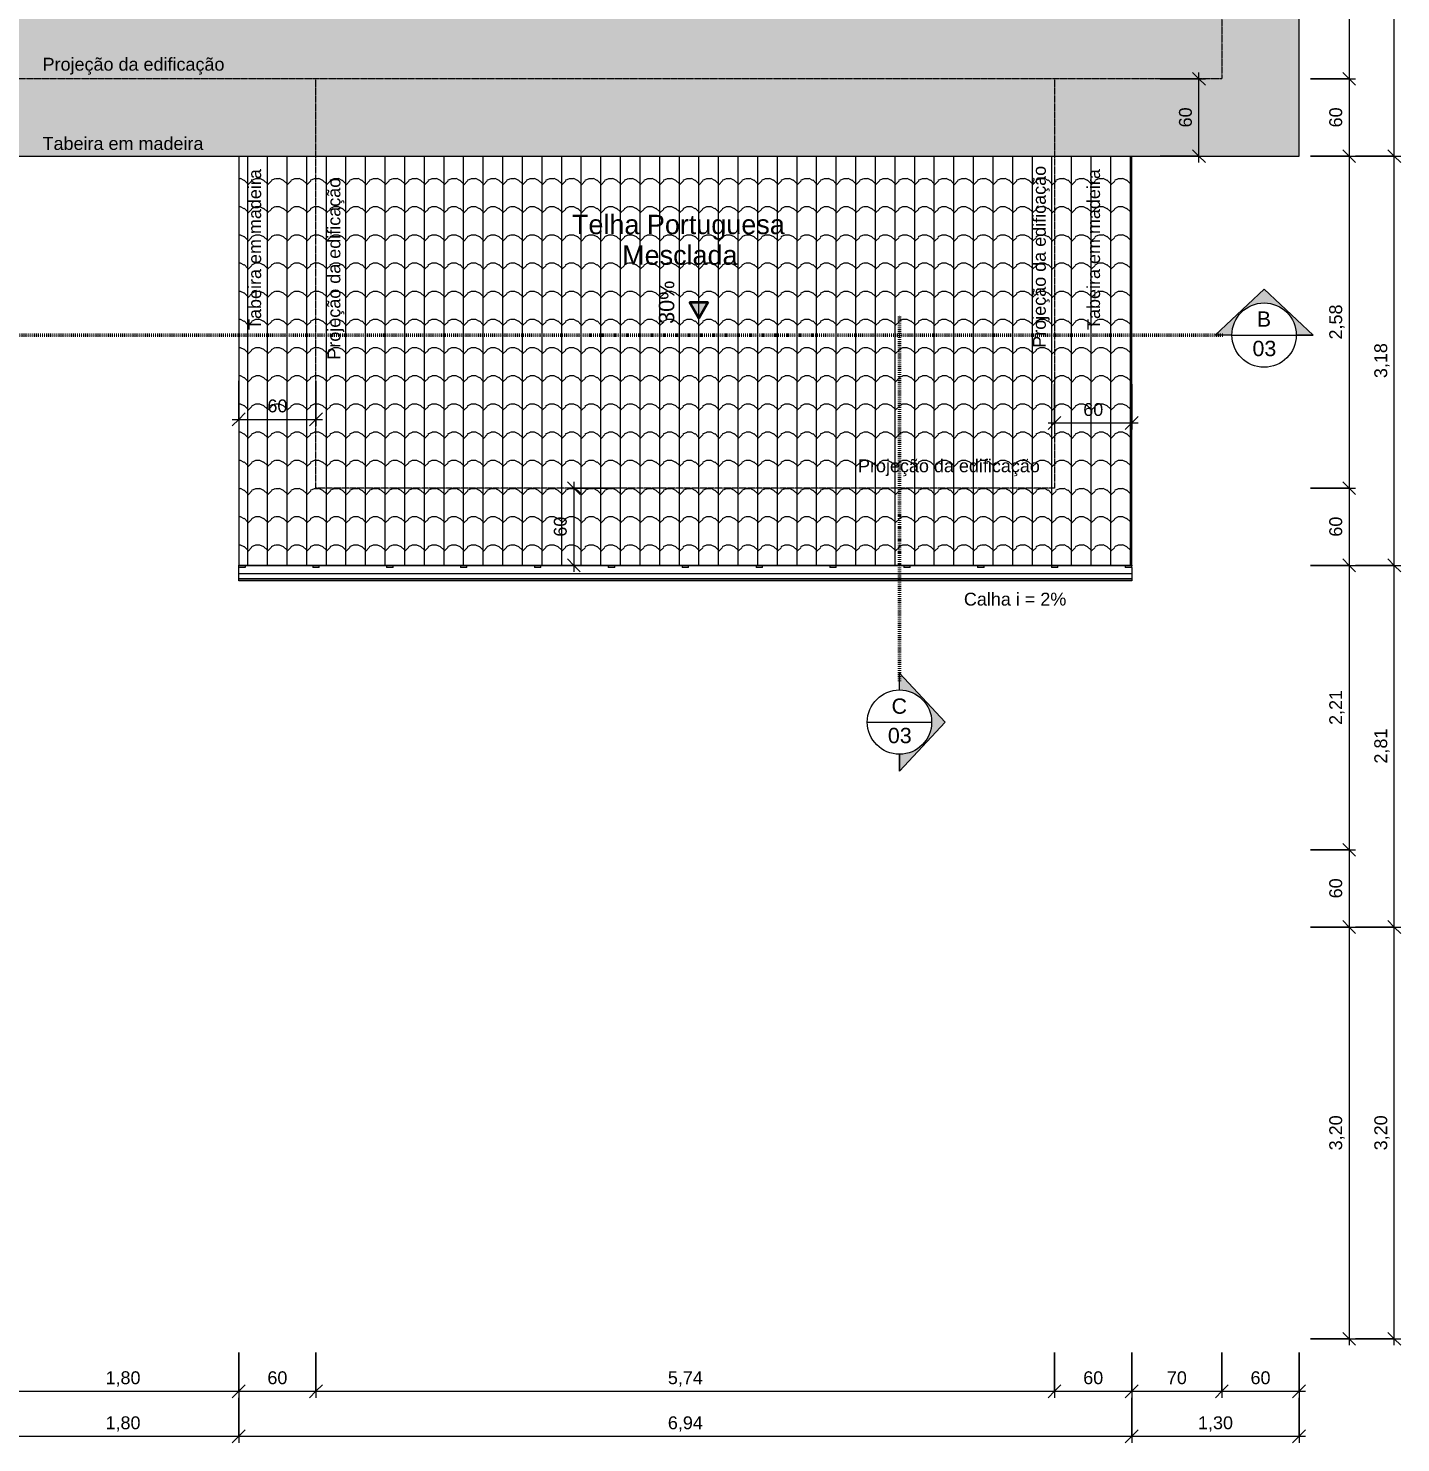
# Model space of a CAD drawing. Header units: millimetres. Extents: x -9018 to 25736, y -24663 to -1750.
# Drawn here: x 15071 to 25736, y -23927 to -12937 of the extents above; entities that cross this region are included whole.
import ezdxf

# ---------------------------------------------------------------- set-up
doc = ezdxf.new("R2010")
doc.units = ezdxf.units.MM
doc.linetypes.add('Dash dot', pattern=[15.875, 6.35, -4.7625, 0, -4.7625])
doc.linetypes.add('Overhead', pattern=[3.96875, 2.38125, -1.5875])
for name, color, linetype, lineweight in [('A-ANNO-DIMS', 211, 'Continuous', 9), ('A-ANNO-DIMS-50', 211, 'Continuous', 9), ('A-FLOR-OVHD', 1, 'Overhead', 9), ('A-GLAZ-CWMG', 51, 'Continuous', 9), ('A-ROOF', 132, 'Continuous', 9), ('A-ROOF-OTLN', 132, 'Continuous', 9), ('A-ROOF-PATT', 132, 'Continuous', 9), ('G-ANNO-DIMS', 111, 'Continuous', 9), ('G-ANNO-SYMB', 111, 'Continuous', 9), ('G-ANNO-TEXT', 231, 'Continuous', 9)]:
    doc.layers.add(name, color=color, linetype=linetype, lineweight=lineweight)
doc.styles.add('@Arial Unicode MS', font='', dxfattribs={"height": 100})
doc.styles.add('Arial_1', font='arial.ttf', dxfattribs={"height": 100})
doc.styles.add('Arial_4', font='arial.ttf', dxfattribs={"height": 119.0625})
doc.styles.add('Arial_6', font='arial.ttf', dxfattribs={"height": 120})
doc.styles.add('Arial_7', font='arial.ttf', dxfattribs={"height": 150})
doc.styles.get('@Arial Unicode MS').set_extended_font_data('@Arial Unicode MS')
doc.dimstyles.new('CRT_-__Metros_-_Linha_de_chamada_3_5_mm', dxfattribs={"dimscale": 304.8, "dimtxt": 100.584485, "dimasz": 0.328084, "dimexe": 0.164042, "dimexo": 0.0625, "dimgap": 0.082021, "dimtad": 1, "dimdec": 0, "dimlfac": 0.1, "dimdsep": 46, "dimtxsty": '@Arial Unicode MS', "dimblk1": 'OBLIQUE', "dimblk2": 'OBLIQUE', "dimsah": 1, "dimcen": 0.09, "dimdle": 0.164042, "dimazin": 0, "dimtfac": 1, "dimtdec": 4, "dimtix": 1, "dimtmove": 0, "dimatfit": 3, "dimfxl": 0.984252, "dimfxlon": 1, "dimtvp": 1, "dimtolj": 1, "dimtzin": 0, "dimarcsym": 2})
doc.dimstyles.new('CRT_-__Metros_-_Linha_de_chamada_3_5_mm_1', dxfattribs={"dimscale": 304.8, "dimtxt": 100.584485, "dimasz": 0.328084, "dimexe": 0.164042, "dimexo": 0.0625, "dimgap": 0.082021, "dimtad": 1, "dimlfac": 0.001, "dimrnd": 0.01, "dimzin": 0, "dimdsep": 46, "dimtxsty": '@Arial Unicode MS', "dimblk1": 'OBLIQUE', "dimblk2": 'OBLIQUE', "dimsah": 1, "dimcen": 0.09, "dimdle": 0.164042, "dimazin": 0, "dimtfac": 1, "dimtdec": 4, "dimtix": 1, "dimtmove": 0, "dimatfit": 3, "dimfxl": 0.984252, "dimfxlon": 1, "dimtvp": 1, "dimtolj": 1, "dimtzin": 0, "dimarcsym": 2})

# ---------------------------------------------------------------- blocks, each defined once
blk = doc.blocks.new('Rectangular Mullion - Caibro-4257887-COBERTURA')
at = {"layer": 'A-GLAZ-CWMG'}
for p, q in [((15, -17127), (15, -17113)), ((65, -17127), (15, -17127)), ((65, -17113), (65, -17127))]:
    blk.add_line(p, q, dxfattribs=at)
blk = doc.blocks.new('Rectangular Mullion - Caibro-4257888-COBERTURA')
at = {"layer": 'A-GLAZ-CWMG'}
for p, q in [((6905, -17113), (6905, -17127)), ((6955, -17127), (6905, -17127)), ((6955, -17127), (6955, -17113))]:
    blk.add_line(p, q, dxfattribs=at)
blk = doc.blocks.new('Rectangular Mullion - Caibro-4257885-COBERTURA')
at = {"layer": 'A-GLAZ-CWMG'}
for p, q in [((590, -17113), (590, -17127)), ((640, -17127), (590, -17127)), ((640, -17127), (640, -17113))]:
    blk.add_line(p, q, dxfattribs=at)
blk = doc.blocks.new('Corte - Extremidade superior do corte - Preenchido-799760-COBERTURA')
at = {"layer": 'G-ANNO-SYMB'}
h = blk.add_hatch(color=256, dxfattribs=at)
edge = h.paths.add_edge_path()
edge.add_line((-6.35, 7.11), (1.27, 0))
edge.add_line((1.27, 0), (-1.35, 0))
edge.add_arc((-6.35, 0), 5, 0, 180)
edge.add_line((-11.35, 0), (-13.97, 0))
edge.add_line((-13.97, 0), (-6.35, 7.11))
for p, q in [((-6.35, 7.11), (-13.97, 0)), ((-6.35, 7.11), (-13.97, 0)), ((-6.35, 7.11), (1.27, 0)), ((1.27, 0), (-6.35, 7.11)), ((-1.35, 0), (1.27, 0)), ((-11.35, 0), (-13.97, 0)), ((-13.97, 0), (-11.35, 0)), ((-1.35, 0), (1.27, 0))]:
    blk.add_line(p, q, dxfattribs=at)
for start, end in [(0, 180), (0, 180), (180, 360)]:
    blk.add_arc((-6.35, 0), 5, start, end, dxfattribs=at)
blk = doc.blocks.new('DIMBLOCK43-COBERTURA')
at = {"layer": 'A-ANNO-DIMS-50', "transparency": 16777216}
for p, q in [((25036, -8190), (25386, -8190)), ((25336, -8190), (25036, -8190)), ((25336, -8190), (25336, -13330)), ((25036, -13330), (25386, -13330)), ((25336, -13330), (25036, -13330))]:
    blk.add_line(p, q, dxfattribs=at)
at = {"layer": 'A-ANNO-DIMS-50', "lineweight": 18, "transparency": 16777216}
for p, q in [((25336, -8190), (25286, -8140)), ((25336, -8190), (25386, -8240)), ((25336, -13330), (25286, -13280)), ((25336, -13330), (25386, -13380))]:
    blk.add_line(p, q, dxfattribs=at)
at = {"layer": 'A-ANNO-DIMS-50', "color": 0, "transparency": 16777216, "insert": (25181, -10895), "char_height": 100, "width": 324.67, "attachment_point": 1, "rotation": 90, "line_spacing_factor": 1.117605, "style": '@Arial Unicode MS'}
blk.add_mtext('5,14', dxfattribs=at)
blk = doc.blocks.new('_Oblique')
at = {"color": 0, "linetype": 'ByBlock', "lineweight": -2}
blk.add_line((-0.5, -0.5), (0.5, 0.5), dxfattribs=at)
blk = doc.blocks.new('DIMBLOCK44-COBERTURA')
at = {"layer": 'A-ANNO-DIMS-50', "lineweight": 18, "transparency": 16777216}
for p, q in [((25336, -13330), (25286, -13280)), ((25336, -13330), (25386, -13380)), ((25336, -13930), (25286, -13880)), ((25336, -13930), (25386, -13980))]:
    blk.add_line(p, q, dxfattribs=at)
at = {"layer": 'A-ANNO-DIMS-50', "transparency": 16777216}
for p, q in [((25036, -13330), (25386, -13330)), ((25336, -13330), (25036, -13330)), ((25336, -13330), (25336, -13930)), ((25036, -13930), (25386, -13930)), ((25336, -13930), (25036, -13930))]:
    blk.add_line(p, q, dxfattribs=at)
at = {"layer": 'A-ANNO-DIMS-50', "color": 0, "transparency": 16777216, "insert": (25181, -13707), "char_height": 100, "width": 185.87, "attachment_point": 1, "rotation": 90, "line_spacing_factor": 1.117605, "style": '@Arial Unicode MS'}
blk.add_mtext('60', dxfattribs=at)
blk = doc.blocks.new('DIMBLOCK45-COBERTURA')
at = {"layer": 'A-ANNO-DIMS-50', "transparency": 16777216}
for p, q in [((25036, -13930), (25386, -13930)), ((25336, -13930), (25036, -13930)), ((25336, -13930), (25336, -16510)), ((25036, -16510), (25386, -16510)), ((25336, -16510), (25036, -16510))]:
    blk.add_line(p, q, dxfattribs=at)
at = {"layer": 'A-ANNO-DIMS-50', "lineweight": 18, "transparency": 16777216}
for p, q in [((25336, -13930), (25286, -13880)), ((25336, -13930), (25386, -13980)), ((25336, -16510), (25286, -16460)), ((25336, -16510), (25386, -16560))]:
    blk.add_line(p, q, dxfattribs=at)
at = {"layer": 'A-ANNO-DIMS-50', "color": 0, "transparency": 16777216, "insert": (25181, -15355), "char_height": 100, "width": 324.67, "attachment_point": 1, "rotation": 90, "line_spacing_factor": 1.117605, "style": '@Arial Unicode MS'}
blk.add_mtext('2,58', dxfattribs=at)
blk = doc.blocks.new('DIMBLOCK46-COBERTURA')
at = {"layer": 'A-ANNO-DIMS-50', "lineweight": 18, "transparency": 16777216}
for p, q in [((25336, -16510), (25286, -16460)), ((25336, -16510), (25386, -16560)), ((25336, -17110), (25286, -17060)), ((25336, -17110), (25386, -17160))]:
    blk.add_line(p, q, dxfattribs=at)
at = {"layer": 'A-ANNO-DIMS-50', "transparency": 16777216}
for p, q in [((25036, -16510), (25386, -16510)), ((25336, -16510), (25036, -16510)), ((25336, -16510), (25336, -17110)), ((25036, -17110), (25386, -17110)), ((25336, -17110), (25036, -17110))]:
    blk.add_line(p, q, dxfattribs=at)
at = {"layer": 'A-ANNO-DIMS-50', "color": 0, "transparency": 16777216, "insert": (25181, -16887), "char_height": 100, "width": 185.87, "attachment_point": 1, "rotation": 90, "line_spacing_factor": 1.117605, "style": '@Arial Unicode MS'}
blk.add_mtext('60', dxfattribs=at)
blk = doc.blocks.new('DIMBLOCK47-COBERTURA')
at = {"layer": 'A-ANNO-DIMS-50', "transparency": 16777216}
for p, q in [((25036, -17110), (25386, -17110)), ((25336, -17110), (25036, -17110)), ((25336, -17110), (25336, -19320)), ((25036, -19320), (25386, -19320)), ((25336, -19320), (25036, -19320))]:
    blk.add_line(p, q, dxfattribs=at)
at = {"layer": 'A-ANNO-DIMS-50', "lineweight": 18, "transparency": 16777216}
for p, q in [((25336, -17110), (25286, -17060)), ((25336, -17110), (25386, -17160)), ((25336, -19320), (25286, -19270)), ((25336, -19320), (25386, -19370))]:
    blk.add_line(p, q, dxfattribs=at)
at = {"layer": 'A-ANNO-DIMS-50', "color": 0, "transparency": 16777216, "insert": (25181, -18350), "char_height": 100, "width": 324.67, "attachment_point": 1, "rotation": 90, "line_spacing_factor": 1.117605, "style": '@Arial Unicode MS'}
blk.add_mtext('2,21', dxfattribs=at)
blk = doc.blocks.new('DIMBLOCK48-COBERTURA')
at = {"layer": 'A-ANNO-DIMS-50', "transparency": 16777216}
for p, q in [((25036, -19320), (25386, -19320)), ((25336, -19320), (25036, -19320)), ((25336, -19320), (25336, -19920)), ((25036, -19920), (25386, -19920)), ((25336, -19920), (25036, -19920))]:
    blk.add_line(p, q, dxfattribs=at)
at = {"layer": 'A-ANNO-DIMS-50', "lineweight": 18, "transparency": 16777216}
for p, q in [((25336, -19320), (25286, -19270)), ((25336, -19320), (25386, -19370)), ((25336, -19920), (25286, -19870)), ((25336, -19920), (25386, -19970))]:
    blk.add_line(p, q, dxfattribs=at)
at = {"layer": 'A-ANNO-DIMS-50', "color": 0, "transparency": 16777216, "insert": (25181, -19697), "char_height": 100, "width": 185.87, "attachment_point": 1, "rotation": 90, "line_spacing_factor": 1.117605, "style": '@Arial Unicode MS'}
blk.add_mtext('60', dxfattribs=at)
blk = doc.blocks.new('DIMBLOCK49-COBERTURA')
at = {"layer": 'A-ANNO-DIMS-50', "lineweight": 18, "transparency": 16777216}
for p, q in [((25336, -19920), (25286, -19870)), ((25336, -19920), (25386, -19970)), ((25336, -23120), (25286, -23070)), ((25336, -23120), (25386, -23170))]:
    blk.add_line(p, q, dxfattribs=at)
at = {"layer": 'A-ANNO-DIMS-50', "transparency": 16777216}
for p, q in [((25036, -19920), (25386, -19920)), ((25336, -19920), (25036, -19920)), ((25336, -19920), (25336, -23170)), ((25036, -23120), (25386, -23120)), ((25336, -23120), (25036, -23120))]:
    blk.add_line(p, q, dxfattribs=at)
at = {"layer": 'A-ANNO-DIMS-50', "color": 0, "transparency": 16777216, "insert": (25181, -21655), "char_height": 100, "width": 324.67, "attachment_point": 1, "rotation": 90, "line_spacing_factor": 1.117605, "style": '@Arial Unicode MS'}
blk.add_mtext('3,20', dxfattribs=at)
blk = doc.blocks.new('DIMBLOCK50-COBERTURA')
at = {"layer": 'A-ANNO-DIMS-50', "lineweight": 18, "transparency": 16777216}
for p, q in [((25686, -19920), (25636, -19870)), ((25686, -19920), (25736, -19970)), ((25686, -23120), (25636, -23070)), ((25686, -23120), (25736, -23170))]:
    blk.add_line(p, q, dxfattribs=at)
at = {"layer": 'A-ANNO-DIMS-50', "transparency": 16777216}
for p, q in [((25386, -19920), (25736, -19920)), ((25686, -19920), (25386, -19920)), ((25686, -23170), (25686, -19920)), ((25386, -23120), (25736, -23120)), ((25686, -23120), (25386, -23120))]:
    blk.add_line(p, q, dxfattribs=at)
at = {"layer": 'A-ANNO-DIMS-50', "color": 0, "transparency": 16777216, "insert": (25531, -21655), "char_height": 100, "width": 324.67, "attachment_point": 1, "rotation": 90, "line_spacing_factor": 1.117605, "style": '@Arial Unicode MS'}
blk.add_mtext('3,20', dxfattribs=at)
blk = doc.blocks.new('DIMBLOCK51-COBERTURA')
at = {"layer": 'A-ANNO-DIMS-50', "transparency": 16777216}
for p, q in [((25386, -17110), (25736, -17110)), ((25686, -17110), (25386, -17110)), ((25686, -19920), (25686, -17110)), ((25386, -19920), (25736, -19920)), ((25686, -19920), (25386, -19920))]:
    blk.add_line(p, q, dxfattribs=at)
at = {"layer": 'A-ANNO-DIMS-50', "lineweight": 18, "transparency": 16777216}
for p, q in [((25686, -17110), (25636, -17060)), ((25686, -17110), (25736, -17160)), ((25686, -19920), (25636, -19870)), ((25686, -19920), (25736, -19970))]:
    blk.add_line(p, q, dxfattribs=at)
at = {"layer": 'A-ANNO-DIMS-50', "color": 0, "transparency": 16777216, "insert": (25531, -18650), "char_height": 100, "width": 324.67, "attachment_point": 1, "rotation": 90, "line_spacing_factor": 1.117605, "style": '@Arial Unicode MS'}
blk.add_mtext('2,81', dxfattribs=at)
blk = doc.blocks.new('DIMBLOCK52-COBERTURA')
at = {"layer": 'A-ANNO-DIMS-50', "transparency": 16777216}
for p, q in [((25386, -13930), (25736, -13930)), ((25686, -13930), (25386, -13930)), ((25686, -17110), (25686, -13930)), ((25386, -17110), (25736, -17110)), ((25686, -17110), (25386, -17110))]:
    blk.add_line(p, q, dxfattribs=at)
at = {"layer": 'A-ANNO-DIMS-50', "lineweight": 18, "transparency": 16777216}
for p, q in [((25686, -13930), (25636, -13880)), ((25686, -13930), (25736, -13980)), ((25686, -17110), (25636, -17060)), ((25686, -17110), (25736, -17160))]:
    blk.add_line(p, q, dxfattribs=at)
at = {"layer": 'A-ANNO-DIMS-50', "color": 0, "transparency": 16777216, "insert": (25531, -15655), "char_height": 100, "width": 324.67, "attachment_point": 1, "rotation": 90, "line_spacing_factor": 1.117605, "style": '@Arial Unicode MS'}
blk.add_mtext('3,18', dxfattribs=at)
blk = doc.blocks.new('DIMBLOCK53-COBERTURA')
at = {"layer": 'A-ANNO-DIMS-50', "lineweight": 18, "transparency": 16777216}
for p, q in [((25686, -7590), (25636, -7540)), ((25686, -7590), (25736, -7640)), ((25686, -13930), (25636, -13880)), ((25686, -13930), (25736, -13980))]:
    blk.add_line(p, q, dxfattribs=at)
at = {"layer": 'A-ANNO-DIMS-50', "transparency": 16777216}
for p, q in [((25386, -7590), (25736, -7590)), ((25686, -7590), (25386, -7590)), ((25686, -13930), (25686, -7590)), ((25386, -13930), (25736, -13930)), ((25686, -13930), (25386, -13930))]:
    blk.add_line(p, q, dxfattribs=at)
at = {"layer": 'A-ANNO-DIMS-50', "color": 0, "transparency": 16777216, "insert": (25531, -10895), "char_height": 100, "width": 324.67, "attachment_point": 1, "rotation": 90, "line_spacing_factor": 1.117605, "style": '@Arial Unicode MS'}
blk.add_mtext('6,34', dxfattribs=at)
blk = doc.blocks.new('DIMBLOCK60-COBERTURA')
at = {"layer": 'A-ANNO-DIMS-50', "transparency": 16777216}
for p, q in [((14906, -23227), (14906, -23577)), ((14906, -23527), (14906, -23227)), ((16706, -23227), (16706, -23577)), ((16706, -23527), (16706, -23227)), ((14906, -23527), (16706, -23527))]:
    blk.add_line(p, q, dxfattribs=at)
at = {"layer": 'A-ANNO-DIMS-50', "lineweight": 18, "transparency": 16777216}
for p, q in [((14906, -23527), (14956, -23477)), ((16706, -23527), (16756, -23477)), ((14906, -23527), (14856, -23577)), ((16706, -23527), (16656, -23577))]:
    blk.add_line(p, q, dxfattribs=at)
at = {"layer": 'A-ANNO-DIMS-50', "color": 0, "transparency": 16777216, "insert": (15671, -23372), "char_height": 100, "width": 324.67, "attachment_point": 1, "line_spacing_factor": 1.117605, "style": '@Arial Unicode MS'}
blk.add_mtext('1,80', dxfattribs=at)
blk = doc.blocks.new('DIMBLOCK61-COBERTURA')
at = {"layer": 'A-ANNO-DIMS-50', "transparency": 16777216}
for p, q in [((16706, -23227), (16706, -23577)), ((16706, -23527), (16706, -23227)), ((17306, -23227), (17306, -23577)), ((17306, -23527), (17306, -23227)), ((16706, -23527), (17306, -23527))]:
    blk.add_line(p, q, dxfattribs=at)
at = {"layer": 'A-ANNO-DIMS-50', "lineweight": 18, "transparency": 16777216}
for p, q in [((16706, -23527), (16756, -23477)), ((17306, -23527), (17356, -23477)), ((16706, -23527), (16656, -23577)), ((17306, -23527), (17256, -23577))]:
    blk.add_line(p, q, dxfattribs=at)
at = {"layer": 'A-ANNO-DIMS-50', "color": 0, "transparency": 16777216, "insert": (16929, -23372), "char_height": 100, "width": 185.87, "attachment_point": 1, "line_spacing_factor": 1.117605, "style": '@Arial Unicode MS'}
blk.add_mtext('60', dxfattribs=at)
blk = doc.blocks.new('DIMBLOCK62-COBERTURA')
at = {"layer": 'A-ANNO-DIMS-50', "transparency": 16777216}
for p, q in [((17306, -23227), (17306, -23577)), ((17306, -23527), (17306, -23227)), ((23046, -23227), (23046, -23577)), ((23046, -23527), (23046, -23227)), ((17306, -23527), (23046, -23527))]:
    blk.add_line(p, q, dxfattribs=at)
at = {"layer": 'A-ANNO-DIMS-50', "lineweight": 18, "transparency": 16777216}
for p, q in [((17306, -23527), (17356, -23477)), ((23046, -23527), (23096, -23477)), ((17306, -23527), (17256, -23577)), ((23046, -23527), (22996, -23577))]:
    blk.add_line(p, q, dxfattribs=at)
at = {"layer": 'A-ANNO-DIMS-50', "color": 0, "transparency": 16777216, "insert": (20041, -23372), "char_height": 100, "width": 324.67, "attachment_point": 1, "line_spacing_factor": 1.117605, "style": '@Arial Unicode MS'}
blk.add_mtext('5,74', dxfattribs=at)
blk = doc.blocks.new('DIMBLOCK63-COBERTURA')
at = {"layer": 'A-ANNO-DIMS-50', "transparency": 16777216}
for p, q in [((23046, -23227), (23046, -23577)), ((23046, -23527), (23046, -23227)), ((23646, -23227), (23646, -23577)), ((23646, -23527), (23646, -23227)), ((23046, -23527), (23646, -23527))]:
    blk.add_line(p, q, dxfattribs=at)
at = {"layer": 'A-ANNO-DIMS-50', "lineweight": 18, "transparency": 16777216}
for p, q in [((23046, -23527), (23096, -23477)), ((23646, -23527), (23696, -23477)), ((23046, -23527), (22996, -23577)), ((23646, -23527), (23596, -23577))]:
    blk.add_line(p, q, dxfattribs=at)
at = {"layer": 'A-ANNO-DIMS-50', "color": 0, "transparency": 16777216, "insert": (23269, -23372), "char_height": 100, "width": 185.87, "attachment_point": 1, "line_spacing_factor": 1.117605, "style": '@Arial Unicode MS'}
blk.add_mtext('60', dxfattribs=at)
blk = doc.blocks.new('DIMBLOCK64-COBERTURA')
at = {"layer": 'A-ANNO-DIMS-50', "transparency": 16777216}
for p, q in [((23646, -23227), (23646, -23577)), ((23646, -23527), (23646, -23227)), ((24346, -23227), (24346, -23577)), ((24346, -23527), (24346, -23227)), ((23646, -23527), (24346, -23527))]:
    blk.add_line(p, q, dxfattribs=at)
at = {"layer": 'A-ANNO-DIMS-50', "lineweight": 18, "transparency": 16777216}
for p, q in [((23646, -23527), (23696, -23477)), ((24346, -23527), (24396, -23477)), ((23646, -23527), (23596, -23577)), ((24346, -23527), (24296, -23577))]:
    blk.add_line(p, q, dxfattribs=at)
at = {"layer": 'A-ANNO-DIMS-50', "color": 0, "transparency": 16777216, "insert": (23919, -23372), "char_height": 100, "width": 185.87, "attachment_point": 1, "line_spacing_factor": 1.117605, "style": '@Arial Unicode MS'}
blk.add_mtext('70', dxfattribs=at)
blk = doc.blocks.new('DIMBLOCK65-COBERTURA')
at = {"layer": 'A-ANNO-DIMS-50', "transparency": 16777216}
for p, q in [((24346, -23227), (24346, -23577)), ((24346, -23527), (24346, -23227)), ((24946, -23227), (24946, -23577)), ((24946, -23527), (24946, -23227)), ((24346, -23527), (24996, -23527))]:
    blk.add_line(p, q, dxfattribs=at)
at = {"layer": 'A-ANNO-DIMS-50', "lineweight": 18, "transparency": 16777216}
for p, q in [((24346, -23527), (24396, -23477)), ((24946, -23527), (24996, -23477)), ((24346, -23527), (24296, -23577)), ((24946, -23527), (24896, -23577))]:
    blk.add_line(p, q, dxfattribs=at)
at = {"layer": 'A-ANNO-DIMS-50', "color": 0, "transparency": 16777216, "insert": (24569, -23372), "char_height": 100, "width": 185.87, "attachment_point": 1, "line_spacing_factor": 1.117605, "style": '@Arial Unicode MS'}
blk.add_mtext('60', dxfattribs=at)
blk = doc.blocks.new('DIMBLOCK68-COBERTURA')
at = {"layer": 'A-ANNO-DIMS-50', "transparency": 16777216}
for p, q in [((14906, -23577), (14906, -23927)), ((14906, -23877), (14906, -23577)), ((16706, -23577), (16706, -23927)), ((16706, -23877), (16706, -23577)), ((14906, -23877), (16706, -23877))]:
    blk.add_line(p, q, dxfattribs=at)
at = {"layer": 'A-ANNO-DIMS-50', "lineweight": 18, "transparency": 16777216}
for p, q in [((14906, -23877), (14956, -23827)), ((16706, -23877), (16756, -23827)), ((14906, -23877), (14856, -23927)), ((16706, -23877), (16656, -23927))]:
    blk.add_line(p, q, dxfattribs=at)
at = {"layer": 'A-ANNO-DIMS-50', "color": 0, "transparency": 16777216, "insert": (15671, -23722), "char_height": 100, "width": 324.67, "attachment_point": 1, "line_spacing_factor": 1.117605, "style": '@Arial Unicode MS'}
blk.add_mtext('1,80', dxfattribs=at)
blk = doc.blocks.new('DIMBLOCK69-COBERTURA')
at = {"layer": 'A-ANNO-DIMS-50', "transparency": 16777216}
for p, q in [((16706, -23577), (16706, -23927)), ((16706, -23877), (16706, -23577)), ((23646, -23577), (23646, -23927)), ((23646, -23877), (23646, -23577)), ((16706, -23877), (23646, -23877))]:
    blk.add_line(p, q, dxfattribs=at)
at = {"layer": 'A-ANNO-DIMS-50', "lineweight": 18, "transparency": 16777216}
for p, q in [((16706, -23877), (16756, -23827)), ((23646, -23877), (23696, -23827)), ((16706, -23877), (16656, -23927)), ((23646, -23877), (23596, -23927))]:
    blk.add_line(p, q, dxfattribs=at)
at = {"layer": 'A-ANNO-DIMS-50', "color": 0, "transparency": 16777216, "insert": (20041, -23722), "char_height": 100, "width": 324.67, "attachment_point": 1, "line_spacing_factor": 1.117605, "style": '@Arial Unicode MS'}
blk.add_mtext('6,94', dxfattribs=at)
blk = doc.blocks.new('DIMBLOCK70-COBERTURA')
at = {"layer": 'A-ANNO-DIMS-50', "transparency": 16777216}
for p, q in [((23646, -23577), (23646, -23927)), ((23646, -23877), (23646, -23577)), ((24946, -23577), (24946, -23927)), ((24946, -23877), (24946, -23577)), ((23646, -23877), (24996, -23877))]:
    blk.add_line(p, q, dxfattribs=at)
at = {"layer": 'A-ANNO-DIMS-50', "lineweight": 18, "transparency": 16777216}
for p, q in [((23646, -23877), (23696, -23827)), ((24946, -23877), (24996, -23827)), ((23646, -23877), (23596, -23927)), ((24946, -23877), (24896, -23927))]:
    blk.add_line(p, q, dxfattribs=at)
at = {"layer": 'A-ANNO-DIMS-50', "color": 0, "transparency": 16777216, "insert": (24161, -23722), "char_height": 100, "width": 324.67, "attachment_point": 1, "line_spacing_factor": 1.117605, "style": '@Arial Unicode MS'}
blk.add_mtext('1,30', dxfattribs=at)
blk = doc.blocks.new('DIMBLOCK79-COBERTURA')
at = {"layer": 'A-ANNO-DIMS-50', "lineweight": 18, "transparency": 16777216}
for p, q in [((24168, -13330), (24118, -13280)), ((24168, -13330), (24218, -13380)), ((24168, -13930), (24118, -13880)), ((24168, -13930), (24218, -13980))]:
    blk.add_line(p, q, dxfattribs=at)
at = {"layer": 'A-ANNO-DIMS-50', "transparency": 16777216}
for p, q in [((24168, -13980), (24168, -13280)), ((23868, -13330), (24218, -13330)), ((24168, -13330), (23868, -13330)), ((23868, -13930), (24218, -13930)), ((24168, -13930), (23868, -13930))]:
    blk.add_line(p, q, dxfattribs=at)
at = {"layer": 'A-ANNO-DIMS-50', "color": 0, "transparency": 16777216, "insert": (24013, -13707), "char_height": 100, "width": 185.87, "attachment_point": 1, "rotation": 90, "line_spacing_factor": 1.117605, "style": '@Arial Unicode MS'}
blk.add_mtext('60', dxfattribs=at)
blk = doc.blocks.new('DIMBLOCK80-COBERTURA')
at = {"layer": 'A-ANNO-DIMS-50', "transparency": 16777216}
for p, q in [((23046, -15703), (23046, -16053)), ((23046, -16003), (23046, -15703)), ((23646, -15703), (23646, -16053)), ((23646, -16003), (23646, -15703)), ((22996, -16003), (23696, -16003))]:
    blk.add_line(p, q, dxfattribs=at)
at = {"layer": 'A-ANNO-DIMS-50', "lineweight": 18, "transparency": 16777216}
for p, q in [((23046, -16003), (22996, -16053)), ((23046, -16003), (23096, -15953)), ((23646, -16003), (23596, -16053)), ((23646, -16003), (23696, -15953))]:
    blk.add_line(p, q, dxfattribs=at)
at = {"layer": 'A-ANNO-DIMS-50', "color": 0, "transparency": 16777216, "insert": (23269, -15849), "char_height": 100, "width": 185.87, "attachment_point": 1, "line_spacing_factor": 1.117605, "style": '@Arial Unicode MS'}
blk.add_mtext('60', dxfattribs=at)
blk = doc.blocks.new('DIMBLOCK81-COBERTURA')
at = {"layer": 'A-ANNO-DIMS-50', "lineweight": 18, "transparency": 16777216}
for p, q in [((19310, -16510), (19260, -16460)), ((19310, -16510), (19360, -16560)), ((19310, -17110), (19260, -17060)), ((19310, -17110), (19360, -17160))]:
    blk.add_line(p, q, dxfattribs=at)
at = {"layer": 'A-ANNO-DIMS-50', "transparency": 16777216}
for p, q in [((19310, -16460), (19310, -17160)), ((19610, -16510), (19260, -16510)), ((19310, -16510), (19610, -16510)), ((19610, -17110), (19260, -17110)), ((19310, -17110), (19610, -17110))]:
    blk.add_line(p, q, dxfattribs=at)
at = {"layer": 'A-ANNO-DIMS-50', "color": 0, "transparency": 16777216, "insert": (19155, -16887), "char_height": 100, "width": 185.87, "attachment_point": 1, "rotation": 90, "line_spacing_factor": 1.117605, "style": '@Arial Unicode MS'}
blk.add_mtext('60', dxfattribs=at)
blk = doc.blocks.new('DIMBLOCK82-COBERTURA')
at = {"layer": 'A-ANNO-DIMS-50', "transparency": 16777216}
for p, q in [((16706, -15676), (16706, -16026)), ((16706, -15976), (16706, -15676)), ((17306, -15676), (17306, -16026)), ((17306, -15976), (17306, -15676)), ((16656, -15976), (17356, -15976))]:
    blk.add_line(p, q, dxfattribs=at)
at = {"layer": 'A-ANNO-DIMS-50', "lineweight": 18, "transparency": 16777216}
for p, q in [((16706, -15976), (16756, -15926)), ((17306, -15976), (17356, -15926)), ((16706, -15976), (16656, -16026)), ((17306, -15976), (17256, -16026))]:
    blk.add_line(p, q, dxfattribs=at)
at = {"layer": 'A-ANNO-DIMS-50', "color": 0, "transparency": 16777216, "insert": (16929, -15821), "char_height": 100, "width": 185.87, "attachment_point": 1, "line_spacing_factor": 1.117605, "style": '@Arial Unicode MS'}
blk.add_mtext('60', dxfattribs=at)

msp = doc.modelspace()

# ---------------------------------------------------------------- hatches: boundary and pattern name
at = {"layer": 'A-ROOF-PATT'}
h = msp.add_hatch(dxfattribs=at)
h.set_pattern_fill('FP_7', color=256, style=0, pattern_type=2)
h.set_pattern_definition([(180, (16630.1, 315.83), (-3e-14, -218.959), [30.48, -121.92]), (223.766, (16691.067, 359.62), (-152.3984, -218.96789), [42.206, -590.885]), (316.234, (16538.667, 359.62), (152.3984, -218.96789), [42.206, -590.885]), (205.59, (16660.587, 330.43), (-304.8017, -218.95748), [33.795, -473.132]), (154.41, (16599.627, 315.83), (-304.8017, 218.95748), [33.795, -473.125]), (270, (16691.07, 359.62), (152.4, 9e-15), [])])
h.paths.add_polyline_path([(20418.811, -13929.651), (24946.447, -13929.651), (24946.447, -7589.651), (14906.447, -7589.651), (14906.447, -13929.651), (19708.955, -13929.651)])
h = msp.add_hatch(dxfattribs=at)
h.set_pattern_fill('FP_12', color=256, style=0, pattern_type=2)
h.set_pattern_definition([(0, (-12270.16, 786), (0, 218.959), [30.48, -121.92]), (43.766, (-12331.123, 742.21), (152.3984, 218.96789), [42.206, -590.885]), (136.234, (-12178.723, 742.21), (-152.3984, 218.96789), [42.206, -590.885]), (25.59, (-12300.643, 771.406), (304.80169, 218.95748), [33.795, -473.132]), (334.41, (-12239.683, 786.004), (304.80169, -218.95748), [33.795, -473.125]), (90, (-12331.12, 742.21), (-152.4, 9e-15), [])])
h.paths.add_polyline_path([(23646.447, -17109.651), (23646.447, -13929.651), (16706.447, -13929.651), (16706.447, -17109.651), (23258.233, -17109.651)])
at = {"layer": 'G-ANNO-DIMS', "lineweight": 35}
msp.add_hatch(color=256, dxfattribs=at).paths.add_polyline_path([(20354.646, -15066.114), (20282.477, -15191.114), (20210.308, -15066.114)])

# ---------------------------------------------------------------- linework, layer by layer
at = {"layer": 'A-FLOR-OVHD'}
for p, q in [((24346.447, -8189.651), (24346.447, -13329.651)), ((24346.447, -13329.651), (14306.447, -13329.651)), ((17306.447, -16509.651), (17306.447, -13329.651)), ((23046.447, -13329.651), (23046.447, -16509.651)), ((23046.447, -16509.651), (17306.447, -16509.651))]:
    msp.add_line(p, q, dxfattribs=at)
at = {"layer": 'A-ROOF'}
for p, q in [((24946.447, -13929.651), (24946.447, -7589.651)), ((14906.447, -13929.651), (24946.447, -13929.651)), ((16706.447, -13929.651), (16706.447, -17109.651)), ((23646.447, -17109.651), (23646.447, -13929.651)), ((16706.447, -17109.651), (23646.447, -17109.651))]:
    msp.add_line(p, q, dxfattribs=at)
at = {"layer": 'A-ROOF-OTLN'}
for p, q in [((16706.447, -17112.826), (16706.447, -17109.651)), ((23646.447, -17112.826), (16706.447, -17112.826)), ((16706.447, -17229.651), (16706.447, -17126.892)), ((23646.447, -17109.651), (23646.447, -17112.826)), ((23646.447, -17126.892), (23646.447, -17229.651)), ((23646.447, -17176.488), (16706.447, -17176.488)), ((23646.447, -17214.588), (16706.447, -17214.588)), ((23646.447, -17216.951), (16706.447, -17216.951)), ((23646.447, -17229.651), (16706.447, -17229.651))]:
    msp.add_line(p, q, dxfattribs=at)
at = {"layer": 'G-ANNO-DIMS', "lineweight": 35}
for p, q in [((20282.477, -15191.114), (20210.308, -15066.114)), ((20210.308, -15066.114), (20354.646, -15066.114)), ((20354.646, -15066.114), (20282.477, -15191.114))]:
    msp.add_line(p, q, dxfattribs=at)
at = {"layer": 'G-ANNO-DIMS'}
msp.add_line((20282.477, -15066.119), (20282.477, -15066.114), dxfattribs=at)
at = {"layer": 'G-ANNO-SYMB', "linetype": 'Dash dot', "lineweight": 50}
for p, q in [((21841.093, -18010.321), (21841.093, -15166.282)), ((4027.456, -15320.551), (24357.029, -15320.551))]:
    msp.add_line(p, q, dxfattribs=at)
at = {"layer": 'G-ANNO-SYMB'}
for p, q in [((24424.529, -15320.551), (24924.529, -15320.551)), ((21591.093, -18327.821), (22091.093, -18327.821))]:
    msp.add_line(p, q, dxfattribs=at)

# ---------------------------------------------------------------- block references
at = {"layer": 'A-GLAZ-CWMG'}
for name, p in [('Rectangular Mullion - Caibro-4257887-COBERTURA', (16691.067, 0)), ('Rectangular Mullion - Caibro-4257885-COBERTURA', (16691.067, 0)), ('Rectangular Mullion - Caibro-4257885-COBERTURA', (17265.233, 0)), ('Rectangular Mullion - Caibro-4257885-COBERTURA', (17839.4, 0)), ('Rectangular Mullion - Caibro-4257885-COBERTURA', (18413.567, 0)), ('Rectangular Mullion - Caibro-4257885-COBERTURA', (18987.733, 0)), ('Rectangular Mullion - Caibro-4257885-COBERTURA', (19561.9, 0)), ('Rectangular Mullion - Caibro-4257885-COBERTURA', (20136.067, 0)), ('Rectangular Mullion - Caibro-4257885-COBERTURA', (20710.233, 0)), ('Rectangular Mullion - Caibro-4257885-COBERTURA', (21284.4, 0)), ('Rectangular Mullion - Caibro-4257885-COBERTURA', (21858.567, 0)), ('Rectangular Mullion - Caibro-4257885-COBERTURA', (22432.733, 0)), ('Rectangular Mullion - Caibro-4257888-COBERTURA', (16691.067, 0))]:
    msp.add_blockref(name, p, dxfattribs=at)
at = {"layer": 'G-ANNO-SYMB', "extrusion": (0, 0, -1), "xscale": 49.99999999999998, "yscale": 49.99999999999998, "zscale": 49.99999999999998}
msp.add_blockref('Corte - Extremidade superior do corte - Preenchido-799760-COBERTURA', (-24357.029, -15320.551), dxfattribs=at)
at = {"layer": 'G-ANNO-SYMB', "extrusion": (0, 0, -1), "xscale": 49.99999999999998, "yscale": 49.99999999999998, "zscale": 49.99999999999998, "rotation": 90.00000000000001}
msp.add_blockref('Corte - Extremidade superior do corte - Preenchido-799760-COBERTURA', (-21841.093, -18010.321), dxfattribs=at)

# ---------------------------------------------------------------- texts
at = {"layer": 'G-ANNO-DIMS', "insert": (19971.039, -15233.233), "char_height": 120, "width": 401.07841, "attachment_point": 1, "rotation": 90, "line_spacing_factor": 0.941778, "style": 'Arial_6'}
msp.add_mtext('30%', dxfattribs=at)
at = {"layer": 'G-ANNO-SYMB', "attachment_point": 1, "style": 'Arial_4'}
for s, insert, char_height, width in [('B', (24617.677, -15136.551), 119.062, 136.28687), ('03', (24584.346, -15365.073), 119.0625, 224.4725), ('C', (21779.24, -18143.822), 119.062, 148.31219), ('03', (21750.909, -18372.343), 119.0625, 224.4725)]:
    msp.add_mtext(s, dxfattribs=dict(at, insert=insert, char_height=char_height, width=width))
at = {"layer": 'G-ANNO-TEXT', "color": 7, "attachment_point": 1}
for s, insert, char_height, width, style in [('Projeção da edificação', (15181.959, -13166.15), 100, 1763.7125, 'Arial_1'), ('Tabeira em madeira', (15181.959, -13782.052), 100, 1547.25688, 'Arial_1'), ('Telha Portuguesa ', (19295.776, -14386.175), 150, 2116.455, 'Arial_7'), ('Mesclada', (19686.036, -14624.3), 150, 1102.32031, 'Arial_7'), ('Projeção da edificação', (21518.697, -16286.368), 100, 1763.7125, 'Arial_1'), ('Calha i = 2%', (22341.588, -17322.29), 100, 986.07562, 'Arial_1')]:
    msp.add_mtext(s, dxfattribs=dict(at, insert=insert, char_height=char_height, width=width, style=style))
at = {"layer": 'G-ANNO-TEXT', "color": 7, "char_height": 100, "attachment_point": 1, "rotation": 90, "style": 'Arial_1'}
for s, insert, width in [('Tabeira em madeira', (16780.248, -15281.129), 1547.25688), ('Projeção da edificação', (22877.862, -15419.084), 1763.7125), ('Tabeira em madeira', (23299.573, -15281.129), 1547.25688), ('Projeção da edificação', (17395.936, -15511.773), 1763.7125)]:
    msp.add_mtext(s, dxfattribs=dict(at, insert=insert, width=width))

# ---------------------------------------------------------------- dimensions: what is measured, and where the dimension line sits
at = {"layer": 'A-ANNO-DIMS'}
for base, p1, p2, dimstyle, override, picture, middle in [((25686.208, -7589.651), (25386.208, -13929.651), (25386.208, -7589.651), 'CRT_-__Metros_-_Linha_de_chamada_3_5_mm_1', {"dimpost": '<>', "dimfxl": 6340}, 'DIMBLOCK53-COBERTURA', (25610.117, -10759.651)), ((25336.208, -13329.651), (25036.208, -8189.651), (25036.208, -13329.651), 'CRT_-__Metros_-_Linha_de_chamada_3_5_mm_1', {"dimpost": '<>', "dimfxl": 5140}, 'DIMBLOCK43-COBERTURA', (25260.117, -10759.651)), ((24167.841, -13329.651), (23867.841, -13929.651), (23867.841, -13329.651), 'CRT_-__Metros_-_Linha_de_chamada_3_5_mm', {"dimpost": '<>', "dimfxl": 600}, 'DIMBLOCK79-COBERTURA', (24091.75, -13629.651)), ((25336.208, -13929.651), (25036.208, -13329.651), (25036.208, -13929.651), 'CRT_-__Metros_-_Linha_de_chamada_3_5_mm', {"dimpost": '<>', "dimfxl": 600}, 'DIMBLOCK44-COBERTURA', (25260.117, -13629.651)), ((25336.208, -16509.651), (25036.208, -13929.651), (25036.208, -16509.651), 'CRT_-__Metros_-_Linha_de_chamada_3_5_mm_1', {"dimpost": '<>', "dimfxl": 2580}, 'DIMBLOCK45-COBERTURA', (25260.117, -15219.651)), ((25686.208, -13929.651), (25386.208, -17109.651), (25386.208, -13929.651), 'CRT_-__Metros_-_Linha_de_chamada_3_5_mm_1', {"dimpost": '<>', "dimfxl": 3180}, 'DIMBLOCK52-COBERTURA', (25610.117, -15519.651)), ((19310.287, -17109.651), (19610.287, -16509.651), (19610.287, -17109.651), 'CRT_-__Metros_-_Linha_de_chamada_3_5_mm', {"dimpost": '<>', "dimfxl": 600}, 'DIMBLOCK81-COBERTURA', (19234.196, -16809.651)), ((25336.208, -17109.651), (25036.208, -16509.651), (25036.208, -17109.651), 'CRT_-__Metros_-_Linha_de_chamada_3_5_mm', {"dimpost": '<>', "dimfxl": 600}, 'DIMBLOCK46-COBERTURA', (25260.117, -16809.651)), ((25336.208, -19319.651), (25036.208, -17109.651), (25036.208, -19319.651), 'CRT_-__Metros_-_Linha_de_chamada_3_5_mm_1', {"dimpost": '<>', "dimfxl": 2210}, 'DIMBLOCK47-COBERTURA', (25260.97, -18214.651)), ((25686.208, -17109.651), (25386.208, -19919.651), (25386.208, -17109.651), 'CRT_-__Metros_-_Linha_de_chamada_3_5_mm_1', {"dimpost": '<>', "dimfxl": 2810}, 'DIMBLOCK51-COBERTURA', (25610.117, -18514.651)), ((25336.208, -19919.651), (25036.208, -19319.651), (25036.208, -19919.651), 'CRT_-__Metros_-_Linha_de_chamada_3_5_mm', {"dimpost": '<>', "dimfxl": 600}, 'DIMBLOCK48-COBERTURA', (25260.117, -19619.651)), ((25336.208, -23119.651), (25036.208, -19919.651), (25036.208, -23119.651), 'CRT_-__Metros_-_Linha_de_chamada_3_5_mm_1', {"dimpost": '<>', "dimfxl": 3200}, 'DIMBLOCK49-COBERTURA', (25260.117, -21519.651)), ((25686.208, -19919.651), (25386.208, -23119.651), (25386.208, -19919.651), 'CRT_-__Metros_-_Linha_de_chamada_3_5_mm_1', {"dimpost": '<>', "dimfxl": 3200}, 'DIMBLOCK50-COBERTURA', (25610.117, -21519.651))]:
    dim = msp.add_linear_dim(base=base, p1=p1, p2=p2, angle=90, dimstyle=dimstyle, override=override, dxfattribs=at)
    dim.commit()
    dim.dimension.update_dxf_attribs({"geometry": picture, "text_midpoint": middle})
for base, p1, p2, dimstyle, override, picture, middle in [((17306.447, -15975.866), (16706.447, -15675.866), (17306.447, -15675.866), 'CRT_-__Metros_-_Linha_de_chamada_3_5_mm', {"dimpost": '<>', "dimfxl": 600}, 'DIMBLOCK82-COBERTURA', (17006.447, -15899.774)), ((23646.447, -16003.401), (23046.447, -15703.401), (23646.447, -15703.401), 'CRT_-__Metros_-_Linha_de_chamada_3_5_mm', {"dimpost": '<>', "dimfxl": 600}, 'DIMBLOCK80-COBERTURA', (23346.447, -15927.31)), ((16706.447, -23526.858), (14906.447, -23226.858), (16706.447, -23226.858), 'CRT_-__Metros_-_Linha_de_chamada_3_5_mm_1', {"dimpost": '<>', "dimfxl": 1800}, 'DIMBLOCK60-COBERTURA', (15806.447, -23450.767)), ((17306.447, -23526.858), (16706.447, -23226.858), (17306.447, -23226.858), 'CRT_-__Metros_-_Linha_de_chamada_3_5_mm', {"dimpost": '<>', "dimfxl": 600}, 'DIMBLOCK61-COBERTURA', (17006.447, -23450.767)), ((23046.447, -23526.858), (17306.447, -23226.858), (23046.447, -23226.858), 'CRT_-__Metros_-_Linha_de_chamada_3_5_mm_1', {"dimpost": '<>', "dimfxl": 5740}, 'DIMBLOCK62-COBERTURA', (20176.447, -23451.005)), ((23646.447, -23526.858), (23046.447, -23226.858), (23646.447, -23226.858), 'CRT_-__Metros_-_Linha_de_chamada_3_5_mm', {"dimpost": '<>', "dimfxl": 600}, 'DIMBLOCK63-COBERTURA', (23346.447, -23450.767)), ((24346.447, -23526.858), (23646.447, -23226.858), (24346.447, -23226.858), 'CRT_-__Metros_-_Linha_de_chamada_3_5_mm', {"dimpost": '<>', "dimfxl": 700}, 'DIMBLOCK64-COBERTURA', (23996.447, -23450.767)), ((24946.447, -23526.858), (24346.447, -23226.858), (24946.447, -23226.858), 'CRT_-__Metros_-_Linha_de_chamada_3_5_mm', {"dimpost": '<>', "dimfxl": 600}, 'DIMBLOCK65-COBERTURA', (24646.447, -23450.767)), ((16706.447, -23876.858), (14906.447, -23576.858), (16706.447, -23576.858), 'CRT_-__Metros_-_Linha_de_chamada_3_5_mm_1', {"dimpost": '<>', "dimfxl": 1800}, 'DIMBLOCK68-COBERTURA', (15806.447, -23800.767)), ((23646.447, -23876.858), (16706.447, -23576.858), (23646.447, -23576.858), 'CRT_-__Metros_-_Linha_de_chamada_3_5_mm_1', {"dimpost": '<>', "dimfxl": 6940}, 'DIMBLOCK69-COBERTURA', (20176.447, -23800.767)), ((24946.447, -23876.858), (23646.447, -23576.858), (24946.447, -23576.858), 'CRT_-__Metros_-_Linha_de_chamada_3_5_mm_1', {"dimpost": '<>', "dimfxl": 1300}, 'DIMBLOCK70-COBERTURA', (24296.447, -23800.767))]:
    dim = msp.add_linear_dim(base=base, p1=p1, p2=p2, dimstyle=dimstyle, override=override, dxfattribs=at)
    dim.commit()
    dim.dimension.update_dxf_attribs({"geometry": picture, "text_midpoint": middle})

doc.saveas('drawing.dxf')
